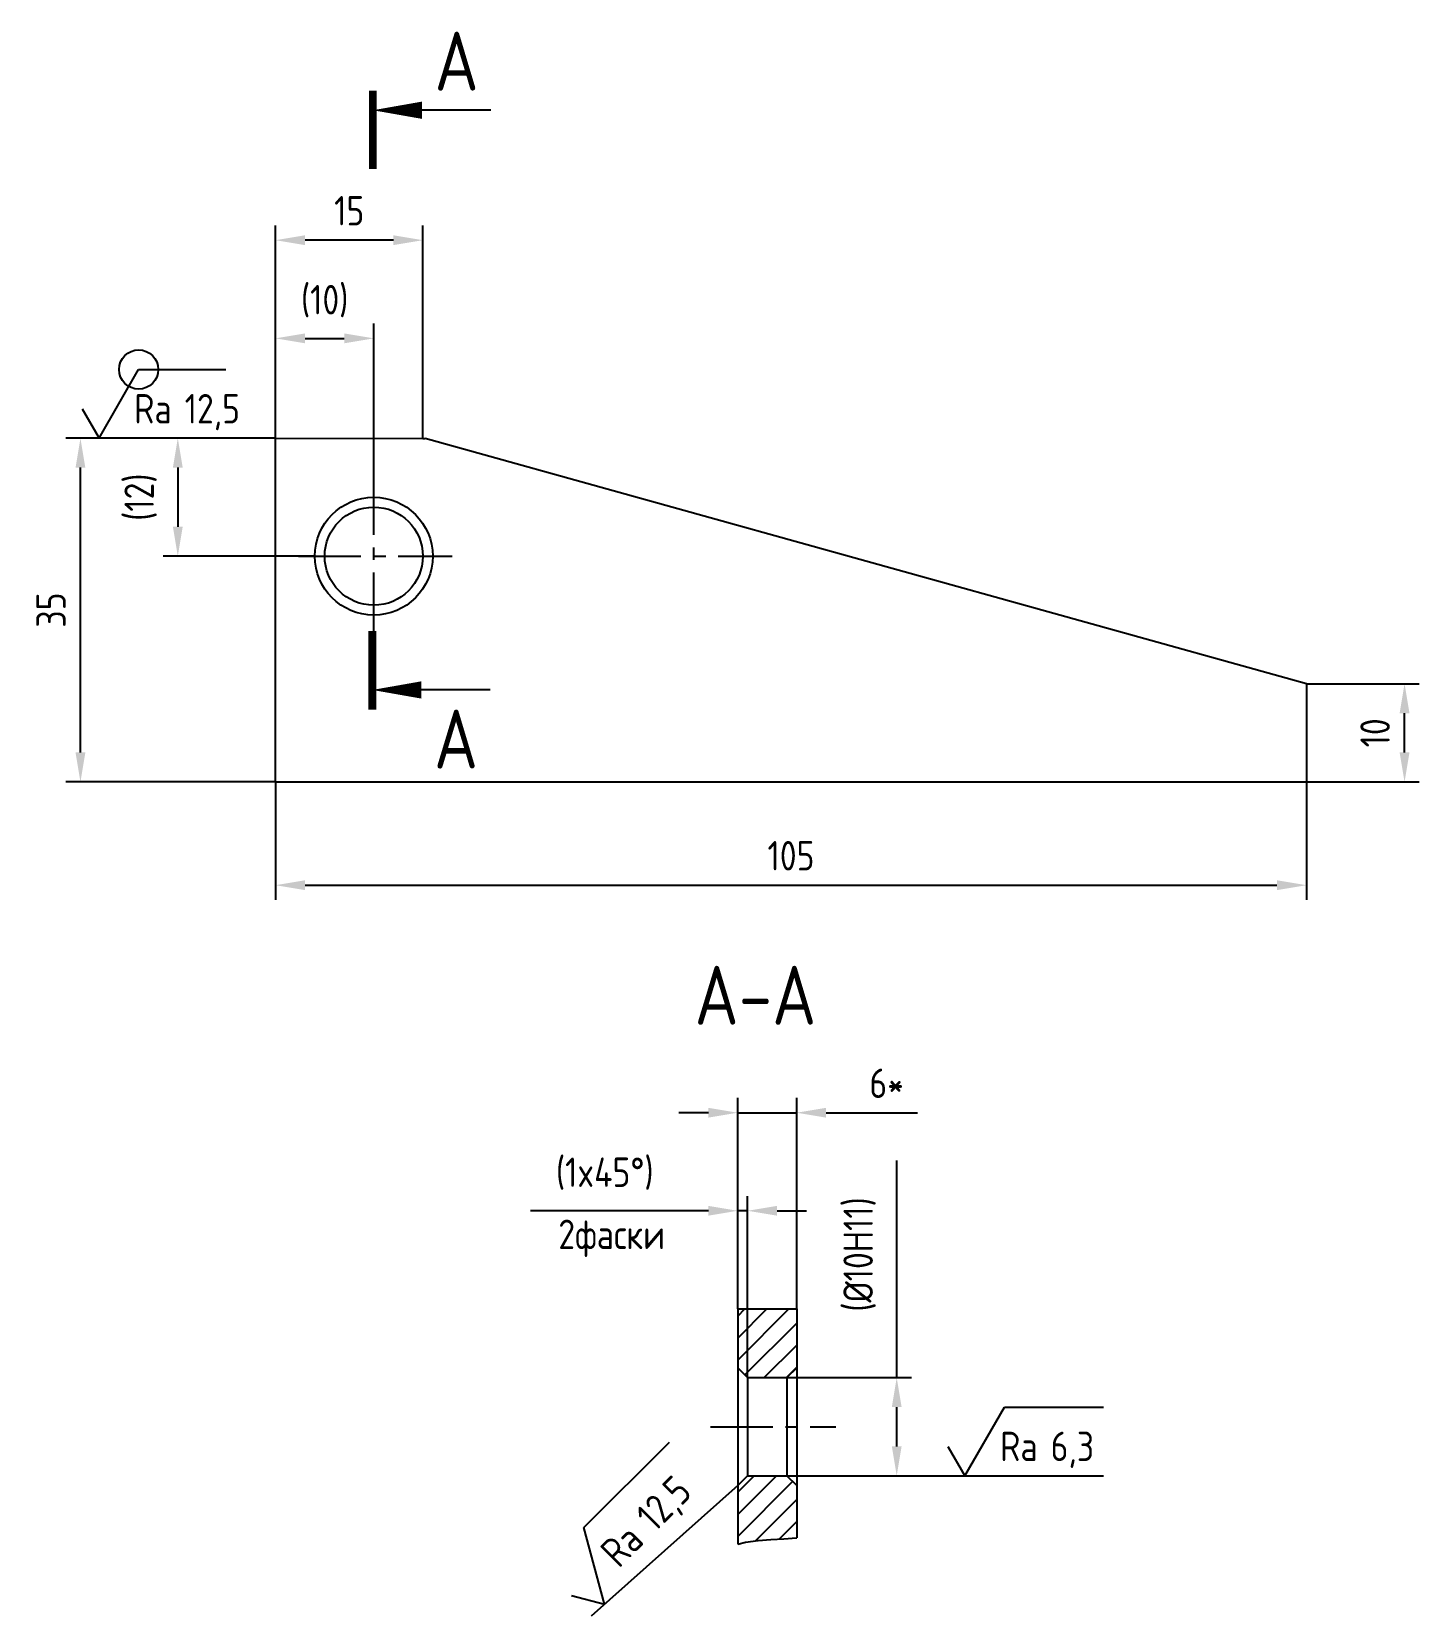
# Model space of a CAD drawing. Header units: millimetres. Extents: x 945 to 1086, y 1433 to 1595.
import ezdxf
from ezdxf.enums import TextEntityAlignment as Align

# ---------------------------------------------------------------- set-up
doc = ezdxf.new("R2010")
doc.units = ezdxf.units.MM
doc.linetypes.add('CENTER', pattern=[50.8, 31.75, -6.35, 6.35, -6.35])
for name, color, linetype in [('Bord', 1, 'Continuous'), ('CEN', 5, 'CENTER'), ('Cont', 6, 'Continuous'), ('Dim', 7, 'Continuous'), ('Hatch', 2, 'Continuous'), ('Text', 3, 'Continuous'), ('Textb', 6, 'Continuous')]:
    doc.layers.add(name, color=color, linetype=linetype)
doc.styles.add('Style1', font='romans.shx', dxfattribs={"width": 0.8})
doc.dimstyles.new('LIN1', dxfattribs={"dimtxt": 3, "dimasz": 3, "dimexe": 1.5, "dimexo": 0, "dimgap": 1.5, "dimtad": 1, "dimdec": 0, "dimzin": 13, "dimdsep": 46, "dimtxsty": 'Style1', "dimcen": 0, "dimclrt": 3, "dimadec": 0, "dimazin": 0, "dimtfac": 1, "dimtdec": 0, "dimtmove": 0, "dimatfit": 3, "dimfxl": 1, "dimtolj": 1, "dimtzin": 13, "dimarcsym": 0})

# ---------------------------------------------------------------- blocks, each defined once
blk = doc.blocks.new('*D11')
at = {"layer": 'Defpoints', "color": 0, "transparency": 16777216}
for p in [(969.36, 1518.41), (1074.36, 1518.41), (1074.36, 1507.89)]:
    blk.add_point(p, dxfattribs=at)
at = {"layer": 'Dim', "color": 0, "lineweight": -2, "transparency": 16777216}
for p, q in [((969.36, 1518.41), (969.36, 1506.39)), ((1074.36, 1518.41), (1074.36, 1506.39)), ((972.36, 1507.89), (1071.36, 1507.89))]:
    blk.add_line(p, q, dxfattribs=at)
at = {"layer": 'Dim', "color": 0, "transparency": 16777216}
for points in [[(972.36, 1508.39), (972.36, 1507.39), (969.36, 1507.89)], [(1071.36, 1508.39), (1071.36, 1507.39), (1074.36, 1507.89)]]:
    blk.add_solid(points, dxfattribs=at)
at = {"layer": 'Dim', "color": 3, "transparency": 16777216, "insert": (1021.86, 1510.89), "char_height": 3, "attachment_point": 5, "style": 'Style1'}
blk.add_mtext('\\A1;105', dxfattribs=at)
blk = doc.blocks.new('A$C6CF913E7')
at = {"layer": 'Text'}
blk.add_circle((0, 0), 2, dxfattribs=at)
blk = doc.blocks.new('sherISO_07')
at = {"layer": 'Text'}
blk.add_line((4.04, 7), (12.93, 7), dxfattribs=at)
blk.add_lwpolyline([(-1.73, 3), (0, 0), (4.04, 7)], dxfattribs=at)
blk.add_blockref('A$C6CF913E7', (4.04, 7))
at = {"layer": 'Text', "style": 'Style1', "width": 0.8}
blk.add_text('Ra', height=3, dxfattribs=at).set_placement((3.58, 1.5))
blk.add_attdef('25', (8.73, 1.5), '', height=3, dxfattribs=at)
blk = doc.blocks.new('*D12')
at = {"layer": 'Defpoints', "color": 0, "transparency": 16777216}
for p in [(949.48, 1553.43), (969.36, 1553.43), (969.36, 1518.41)]:
    blk.add_point(p, dxfattribs=at)
at = {"layer": 'Dim', "color": 0, "lineweight": -2, "transparency": 16777216}
for p, q in [((969.36, 1553.43), (947.98, 1553.43)), ((949.48, 1521.41), (949.48, 1550.43)), ((969.36, 1518.41), (947.98, 1518.41))]:
    blk.add_line(p, q, dxfattribs=at)
at = {"layer": 'Dim', "color": 0, "transparency": 16777216}
for points in [[(948.98, 1550.43), (949.98, 1550.43), (949.48, 1553.43)], [(948.98, 1521.41), (949.98, 1521.41), (949.48, 1518.41)]]:
    blk.add_solid(points, dxfattribs=at)
at = {"layer": 'Dim', "color": 3, "transparency": 16777216, "insert": (946.48, 1535.92), "char_height": 3, "attachment_point": 5, "rotation": 90, "style": 'Style1'}
blk.add_mtext('\\A1;35', dxfattribs=at)
blk = doc.blocks.new('*D13')
at = {"layer": 'Defpoints', "color": 0, "transparency": 16777216}
for p in [(969.36, 1553.43), (959.4, 1541.41), (973.36, 1541.41)]:
    blk.add_point(p, dxfattribs=at)
at = {"layer": 'Dim', "color": 0, "lineweight": -2, "transparency": 16777216}
for p, q in [((969.36, 1553.43), (957.9, 1553.43)), ((959.4, 1550.43), (959.4, 1544.41)), ((973.36, 1541.41), (957.9, 1541.41))]:
    blk.add_line(p, q, dxfattribs=at)
at = {"layer": 'Dim', "color": 0, "transparency": 16777216}
for points in [[(958.9, 1550.43), (959.9, 1550.43), (959.4, 1553.43)], [(958.9, 1544.41), (959.9, 1544.41), (959.4, 1541.41)]]:
    blk.add_solid(points, dxfattribs=at)
at = {"layer": 'Dim', "color": 3, "transparency": 16777216, "insert": (955.61, 1547.42), "char_height": 3, "attachment_point": 5, "rotation": 90, "style": 'Style1'}
blk.add_mtext('\\A1;(12)', dxfattribs=at)
blk = doc.blocks.new('*D14')
at = {"layer": 'Defpoints', "color": 0, "transparency": 16777216}
for p in [(969.36, 1573.6), (969.36, 1563.6), (984.36, 1553.41)]:
    blk.add_point(p, dxfattribs=at)
at = {"layer": 'Dim', "color": 0, "lineweight": -2, "transparency": 16777216}
for p, q in [((969.36, 1563.6), (969.36, 1575.1)), ((984.36, 1553.41), (984.36, 1575.1)), ((981.36, 1573.6), (972.36, 1573.6))]:
    blk.add_line(p, q, dxfattribs=at)
at = {"layer": 'Dim', "color": 0, "transparency": 16777216}
for points in [[(972.36, 1574.1), (972.36, 1573.1), (969.36, 1573.6)], [(981.36, 1574.1), (981.36, 1573.1), (984.36, 1573.6)]]:
    blk.add_solid(points, dxfattribs=at)
at = {"layer": 'Dim', "color": 3, "transparency": 16777216, "insert": (976.86, 1576.6), "char_height": 3, "attachment_point": 5, "style": 'Style1'}
blk.add_mtext('\\A1;15', dxfattribs=at)
blk = doc.blocks.new('*D15')
at = {"layer": 'Defpoints', "color": 0, "transparency": 16777216}
for p in [(979.36, 1563.6), (969.36, 1553.43), (979.36, 1547.41)]:
    blk.add_point(p, dxfattribs=at)
at = {"layer": 'Dim', "color": 0, "lineweight": -2, "transparency": 16777216}
for p, q in [((969.36, 1553.43), (969.36, 1565.1)), ((979.36, 1547.41), (979.36, 1565.1)), ((972.36, 1563.6), (976.36, 1563.6))]:
    blk.add_line(p, q, dxfattribs=at)
at = {"layer": 'Dim', "color": 0, "transparency": 16777216}
for points in [[(972.36, 1564.1), (972.36, 1563.1), (969.36, 1563.6)], [(976.36, 1564.1), (976.36, 1563.1), (979.36, 1563.6)]]:
    blk.add_solid(points, dxfattribs=at)
at = {"layer": 'Dim', "color": 3, "transparency": 16777216, "insert": (974.36, 1567.39), "char_height": 3, "attachment_point": 5, "style": 'Style1'}
blk.add_mtext('\\A1;(10)', dxfattribs=at)
blk = doc.blocks.new('*D16')
at = {"layer": 'Defpoints', "color": 0, "transparency": 16777216}
for p in [(1022.44, 1484.71), (1016.44, 1464.72), (1022.44, 1464.72)]:
    blk.add_point(p, dxfattribs=at)
at = {"layer": 'Dim', "color": 0, "lineweight": -2, "transparency": 16777216}
for p, q in [((1016.44, 1464.72), (1016.44, 1486.21)), ((1022.44, 1464.72), (1022.44, 1486.21)), ((1013.44, 1484.71), (1010.44, 1484.71)), ((1016.44, 1484.71), (1022.44, 1484.71)), ((1025.44, 1484.71), (1034.76, 1484.71))]:
    blk.add_line(p, q, dxfattribs=at)
at = {"layer": 'Dim', "color": 0, "transparency": 16777216}
for points in [[(1013.44, 1485.21), (1013.44, 1484.21), (1016.44, 1484.71)], [(1025.44, 1485.21), (1025.44, 1484.21), (1022.44, 1484.71)]]:
    blk.add_solid(points, dxfattribs=at)
at = {"layer": 'Dim', "color": 3, "transparency": 16777216, "insert": (1031.6, 1487.71), "char_height": 3, "attachment_point": 5, "style": 'Style1'}
blk.add_mtext('\\A1;6*', dxfattribs=at)
blk = doc.blocks.new('*D17')
at = {"layer": 'Defpoints', "color": 0, "transparency": 16777216}
for p in [(1021.44, 1457.72), (1021.44, 1447.72), (1032.63, 1447.72)]:
    blk.add_point(p, dxfattribs=at)
at = {"layer": 'Dim', "color": 0, "lineweight": -2, "transparency": 16777216}
for p, q in [((1032.63, 1457.72), (1032.63, 1479.83)), ((1021.44, 1457.72), (1034.13, 1457.72)), ((1032.63, 1450.72), (1032.63, 1454.72)), ((1021.44, 1447.72), (1034.13, 1447.72))]:
    blk.add_line(p, q, dxfattribs=at)
at = {"layer": 'Dim', "color": 0, "transparency": 16777216}
for points in [[(1032.13, 1454.72), (1033.13, 1454.72), (1032.63, 1457.72)], [(1032.13, 1450.72), (1033.13, 1450.72), (1032.63, 1447.72)]]:
    blk.add_solid(points, dxfattribs=at)
at = {"layer": 'Dim', "color": 3, "transparency": 16777216, "insert": (1028.85, 1470.27), "char_height": 3, "attachment_point": 5, "rotation": 90, "style": 'Style1'}
blk.add_mtext('\\A1;(%%C10H11)', dxfattribs=at)
blk = doc.blocks.new('*D18')
at = {"layer": 'Defpoints', "color": 0, "transparency": 16777216}
for p in [(1074.36, 1528.41), (1084.36, 1528.41), (1074.36, 1518.41)]:
    blk.add_point(p, dxfattribs=at)
at = {"layer": 'Dim', "color": 0, "lineweight": -2, "transparency": 16777216}
for p, q in [((1074.36, 1528.41), (1085.86, 1528.41)), ((1084.36, 1521.41), (1084.36, 1525.41)), ((1074.36, 1518.41), (1085.86, 1518.41))]:
    blk.add_line(p, q, dxfattribs=at)
at = {"layer": 'Dim', "color": 0, "transparency": 16777216}
for points in [[(1083.86, 1525.41), (1084.86, 1525.41), (1084.36, 1528.41)], [(1083.86, 1521.41), (1084.86, 1521.41), (1084.36, 1518.41)]]:
    blk.add_solid(points, dxfattribs=at)
at = {"layer": 'Dim', "color": 3, "transparency": 16777216, "insert": (1081.36, 1523.41), "char_height": 3, "attachment_point": 5, "rotation": 90, "style": 'Style1'}
blk.add_mtext('\\A1;10', dxfattribs=at)
blk = doc.blocks.new('sherISO_01')
at = {"layer": 'Text'}
blk.add_line((4.04, 7), (16.36, 7), dxfattribs=at)
blk.add_lwpolyline([(-1.73, 3), (0, 0), (4.04, 7)], dxfattribs=at)
at = {"layer": 'Text', "style": 'Style1', "width": 0.8}
blk.add_text('Ra', height=3, dxfattribs=at).set_placement((3.58, 1.5))
blk.add_attdef('12,5', (8.73, 1.5), '', height=3, dxfattribs=at)
blk = doc.blocks.new('*D19')
at = {"layer": 'Defpoints', "color": 0, "transparency": 16777216}
for p in [(1017.44, 1474.72), (1016.44, 1464.72), (1017.44, 1457.72)]:
    blk.add_point(p, dxfattribs=at)
at = {"layer": 'Dim', "color": 0, "lineweight": -2, "transparency": 16777216}
for p, q in [((1016.44, 1464.72), (1016.44, 1476.22)), ((1017.44, 1457.72), (1017.44, 1476.22)), ((1013.44, 1474.72), (995.33, 1474.72)), ((1017.44, 1474.72), (1016.44, 1474.72)), ((1020.44, 1474.72), (1023.44, 1474.72))]:
    blk.add_line(p, q, dxfattribs=at)
at = {"layer": 'Dim', "color": 0, "transparency": 16777216}
for points in [[(1013.44, 1475.22), (1013.44, 1474.22), (1016.44, 1474.72)], [(1020.44, 1475.22), (1020.44, 1474.22), (1017.44, 1474.72)]]:
    blk.add_solid(points, dxfattribs=at)
at = {"layer": 'Dim', "color": 3, "transparency": 16777216, "insert": (1002.89, 1478.5), "char_height": 3, "attachment_point": 5, "style": 'Style1'}
blk.add_mtext('\\A1;(1x45%%d)', dxfattribs=at)
blk = doc.blocks.new('sherISO_03')
at = {"layer": 'Text'}
blk.add_line((4.04, 7), (14.12, 7), dxfattribs=at)
blk.add_lwpolyline([(-1.73, 3), (0, 0), (4.04, 7)], dxfattribs=at)
at = {"layer": 'Text', "style": 'Style1', "width": 0.8}
blk.add_text('Ra', height=3, dxfattribs=at).set_placement((3.58, 1.5))
blk.add_attdef('6,3', (8.73, 1.5), '', height=3, dxfattribs=at)
blk = doc.blocks.new('RAZREZ01')
at = {"layer": 'Text', "const_width": 0.8}
blk.add_lwpolyline([(0, 2), (0, -6)], dxfattribs=at)
at = {"layer": 'Text'}
blk.add_lwpolyline([(-12, 0), (-5, 0)], dxfattribs=at)
blk.add_lwpolyline([(0, 0, 0, 1.76, 0), (-5, 0, 1.76, 1.76, 0)], format="xyseb", dxfattribs=at)
at = {"layer": 'Textb', "style": 'Style1', "width": 0.8}
blk.add_attdef('A', (-10.16, 2), '', height=6, dxfattribs=at)
blk = doc.blocks.new('RAZREZ02')
at = {"layer": 'Text', "const_width": 0.8}
blk.add_lwpolyline([(0, 6), (0, -2)], dxfattribs=at)
at = {"layer": 'Text'}
blk.add_lwpolyline([(-12, 0), (-5, 0)], dxfattribs=at)
blk.add_lwpolyline([(0, 0, 0, 1.76, 0), (-5, 0, 1.76, 1.76, 0)], format="xyseb", dxfattribs=at)
at = {"layer": 'Textb', "style": 'Style1', "width": 0.8}
blk.add_attdef('А', (-10.16, -8), '', height=6, dxfattribs=at)

msp = doc.modelspace()

# ---------------------------------------------------------------- hatches: boundary and pattern name
at = {"layer": 'Hatch'}
h = msp.add_hatch(dxfattribs=at)
h.set_pattern_fill('ANSI31', color=256, scale=0.5, style=0)
h.set_pattern_definition([(45, (940.3568, -1133.2929), (-1.122532, 1.122532), [])])
h.paths.add_polyline_path([(1019.44, 1464.72), (1016.44, 1464.72), (1016.44, 1458.72), (1017.44, 1457.72), (1019.44, 1457.72)])
h.paths.add_polyline_path([(1019.44, 1457.72), (1021.44, 1457.72), (1022.44, 1458.72), (1022.44, 1464.72), (1019.44, 1464.72)])
h.paths.add_polyline_path([(1016.44, 1440.75), (1017.24, 1440.97), (1018.5, 1441.14), (1019.44, 1441.2), (1019.44, 1447.72), (1017.44, 1447.72), (1016.44, 1446.72)])
h.paths.add_polyline_path([(1019.44, 1441.2), (1019.81, 1441.23), (1021.13, 1441.29), (1022.42, 1441.4), (1022.44, 1441.4), (1022.44, 1446.72), (1021.44, 1447.72), (1019.44, 1447.72)])

# ---------------------------------------------------------------- linework, layer by layer
at = {"layer": 'Bord'}
msp.add_lwpolyline([(1016.44, 1440.75), (1017.24, 1440.97), (1018.5, 1441.14), (1019.81, 1441.23), (1021.13, 1441.29), (1022.42, 1441.4), (1022.44, 1441.4)], dxfattribs=at)
at = {"layer": 'CEN', "lineweight": -3, "ltscale": 0.2}
for p, q in [((979.36, 1533.41), (979.36, 1549.41)), ((971.7, 1541.41), (987.36, 1541.41)), ((1013.67, 1452.72), (1026.43, 1452.72))]:
    msp.add_line(p, q, dxfattribs=at)
at = {"layer": 'Cont'}
for p, q in [((969.36, 1553.43), (984.36, 1553.41)), ((969.36, 1518.41), (969.36, 1553.43)), ((984.36, 1553.41), (984.6, 1553.41)), ((1074.36, 1528.41), (984.6, 1553.41)), ((1074.36, 1528.41), (1074.36, 1518.41)), ((969.36, 1518.41), (1074.36, 1518.41)), ((1016.44, 1464.72), (1022.44, 1464.72)), ((1016.44, 1464.72), (1016.44, 1440.75)), ((1022.44, 1464.72), (1022.44, 1441.4)), ((1016.44, 1458.72), (1017.44, 1457.72)), ((1022.44, 1458.72), (1021.44, 1457.72)), ((1017.44, 1457.72), (1021.44, 1457.72)), ((1017.44, 1457.72), (1017.44, 1447.72)), ((1021.44, 1457.72), (1021.44, 1447.72)), ((1016.44, 1446.72), (1017.44, 1447.72)), ((1017.44, 1447.72), (1021.44, 1447.72)), ((1022.44, 1446.72), (1021.44, 1447.72))]:
    msp.add_line(p, q, dxfattribs=at)
for radius in [6, 5]:
    msp.add_circle((979.36, 1541.41), radius, dxfattribs=at)
at = {"layer": 'Dim'}
for p, q in [((1016.44, 1446.72), (1001.49, 1433.42)), ((1033.88, 1447.72), (1053.68, 1447.72))]:
    msp.add_line(p, q, dxfattribs=at)

# ---------------------------------------------------------------- block references
ref = msp.add_blockref('RAZREZ01', (979.27, 1586.84), dxfattribs=dict(at, xscale=-1))
ref.add_attrib('A', 'А', (985.55, 1588.84), dxfattribs={"layer": 'Textb', "height": 6, "style": 'Style1', "width": 0.8})
for name, p, values in [('sherISO_07', (951.37, 1553.43), {'25': '12,5'}), ('sherISO_03', (1039.58, 1447.72), {'6,3': '6,3'})]:
    msp.add_blockref(name, p, dxfattribs=at).add_auto_attribs(values)
ref = msp.add_blockref('RAZREZ02', (979.21, 1527.78), dxfattribs=dict(at, xscale=-1))
ref.add_attrib('А', 'А', (985.49, 1519.78), dxfattribs={"layer": 'Textb', "height": 6, "style": 'Style1', "width": 0.8})
at = {"layer": 'Dim', "rotation": 45.00000000000922}
msp.add_blockref('sherISO_01', (1002.85, 1434.63), dxfattribs=at).add_auto_attribs({'12,5': '12,5'})

# ---------------------------------------------------------------- texts
at = {"layer": 'Text', "style": 'Style1', "width": 0.8}
msp.add_text('2фаски', height=3, dxfattribs=at).set_placement((998.16, 1470.82))
at = {"layer": 'Textb', "style": 'Style1', "width": 0.8}
msp.add_attdef('А-А', text='А-А', height=6, dxfattribs=at).set_placement((1024.44, 1493.68), align=Align.RIGHT)

# ---------------------------------------------------------------- dimensions: what is measured, and where the dimension line sits
at = {"layer": 'Dim'}
for base, p1, p2, picture, middle in [((969.36, 1573.6), (984.36, 1553.41), (969.36, 1563.6), '*D14', (976.86, 1576.6)), ((1074.36, 1507.89), (969.36, 1518.41), (1074.36, 1518.41), '*D11', (1021.86, 1510.89))]:
    dim = msp.add_linear_dim(base=base, p1=p1, p2=p2, dimstyle='LIN1', dxfattribs=at)
    dim.commit()
    dim.dimension.update_dxf_attribs({"geometry": picture, "text_midpoint": middle})
for base, p1, p2, text, picture, middle in [((979.36, 1563.6), (969.36, 1553.43), (979.36, 1547.41), '(<>)', '*D15', (974.36, 1567.39)), ((1022.44, 1484.71), (1016.44, 1464.72), (1022.44, 1464.72), '<>*', '*D16', (1031.6, 1487.71))]:
    dim = msp.add_linear_dim(base=base, p1=p1, p2=p2, text=text, dimstyle='LIN1', dxfattribs=at)
    dim.commit()
    dim.dimension.update_dxf_attribs({"geometry": picture, "text_midpoint": middle})
for base, p1, p2, picture, middle in [((949.48, 1553.43), (969.36, 1518.41), (969.36, 1553.43), '*D12', (946.48, 1535.92)), ((1084.36, 1528.41), (1074.36, 1518.41), (1074.36, 1528.41), '*D18', (1081.36, 1523.41))]:
    dim = msp.add_linear_dim(base=base, p1=p1, p2=p2, angle=90, dimstyle='LIN1', dxfattribs=at)
    dim.commit()
    dim.dimension.update_dxf_attribs({"geometry": picture, "text_midpoint": middle})
dim = msp.add_linear_dim(base=(959.4, 1541.41), p1=(969.36, 1553.43), p2=(973.36, 1541.41), angle=90, text='(<>)', dimstyle='LIN1', dxfattribs=at)
dim.commit()
dim.dimension.update_dxf_attribs({"geometry": '*D13', "text_midpoint": (955.61, 1547.42)})
dim = msp.add_linear_dim(base=(1017.44, 1474.72), p1=(1016.44, 1464.72), p2=(1017.44, 1457.72), text='(<>x45%%d)', dimstyle='LIN1', dxfattribs=at)
dim.commit()
dim.dimension.update_dxf_attribs({"geometry": '*D19', "text_midpoint": (1002.89, 1474.72), "dimtype": 160})
dim = msp.add_linear_dim(base=(1032.63, 1447.72), p1=(1021.44, 1457.72), p2=(1021.44, 1447.72), angle=90, text='(%%C<>H11)', dimstyle='LIN1', dxfattribs=at)
dim.commit()
dim.dimension.update_dxf_attribs({"geometry": '*D17', "text_midpoint": (1032.63, 1470.27), "dimtype": 160})

doc.saveas('drawing.dxf')
